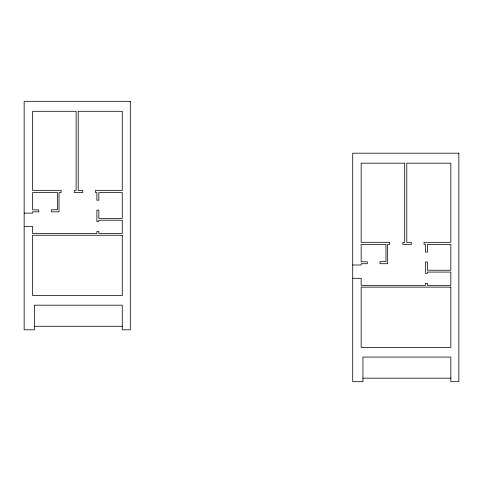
<?xml version="1.0" encoding="UTF-8"?>
<svg xmlns="http://www.w3.org/2000/svg" width="483" height="483" viewBox="0 0 483 483"><rect width="100%" height="100%" fill="white"/><g stroke="black" fill="none" stroke-linecap="round" stroke-linejoin="round"><path stroke-width="0.72" d="M24.15 213.124L32.596 213.124L32.596 211.838L38.737 211.838L38.737 209.894L32.596 209.894L32.596 192.548L57.392 192.548L57.392 209.761L51.446 209.761L51.446 211.826L59.023 211.826L59.023 192.548L61.148 192.548L61.148 190.423L32.596 190.423L32.596 111.295L76.127 111.295L76.127 190.465L74.304 190.465L74.304 192.554L82.762 192.554L82.762 190.465L78.216 190.465L78.216 111.295L122.271 111.295L122.271 190.441L95.489 190.441L95.489 192.548L96.878 192.548L96.878 200.197L98.834 200.197L98.834 192.548L122.271 192.548L122.271 218.352L98.834 218.352L98.834 210.117L96.878 210.117L96.878 221.534L98.834 221.534L98.834 220.206L122.271 220.206L122.271 233.494L98.834 233.494L98.834 231.46L96.86 231.46L96.86 233.494L32.596 233.494L32.596 226.424L24.15 226.424M352.717 265.004L361.163 265.004L361.163 263.718L367.303 263.718L367.303 261.78L361.163 261.78L361.163 244.428L385.965 244.428L385.965 261.647L380.012 261.647L380.012 263.712L387.589 263.712L387.589 244.428L389.715 244.428L389.715 242.309L361.163 242.309L361.163 163.176L404.694 163.176L404.694 242.345L402.87 242.345L402.87 244.44L411.329 244.44L411.329 242.345L406.789 242.345L406.789 163.176L450.838 163.176L450.838 242.321L424.056 242.321L424.056 244.428L425.445 244.428L425.445 252.084L427.407 252.084L427.407 244.428L450.838 244.428L450.838 270.232L427.407 270.232L427.407 261.997L425.445 261.997L425.445 273.414L427.407 273.414L427.407 272.086L450.838 272.086L450.838 285.375L427.407 285.375L427.407 283.346L425.426 283.346L425.426 285.375L361.163 285.375L361.163 278.305L352.717 278.305M34.371 326.279L122.271 326.279M362.944 378.159L450.838 378.159M130.283 101.309L24.15 101.309L24.15 329.804L34.371 329.804L34.371 305.171L122.271 305.171L122.271 329.804L130.283 329.804L130.283 101.309M458.85 153.196L352.717 153.196L352.717 381.691L362.944 381.691L362.944 357.058L450.838 357.058L450.838 381.691L458.85 381.691L458.85 153.196M122.271 235.251L32.596 235.251L32.596 295.59L122.271 295.59L122.271 235.251M450.838 287.131L361.163 287.131L361.163 347.476L450.838 347.476L450.838 287.131"/></g></svg>
